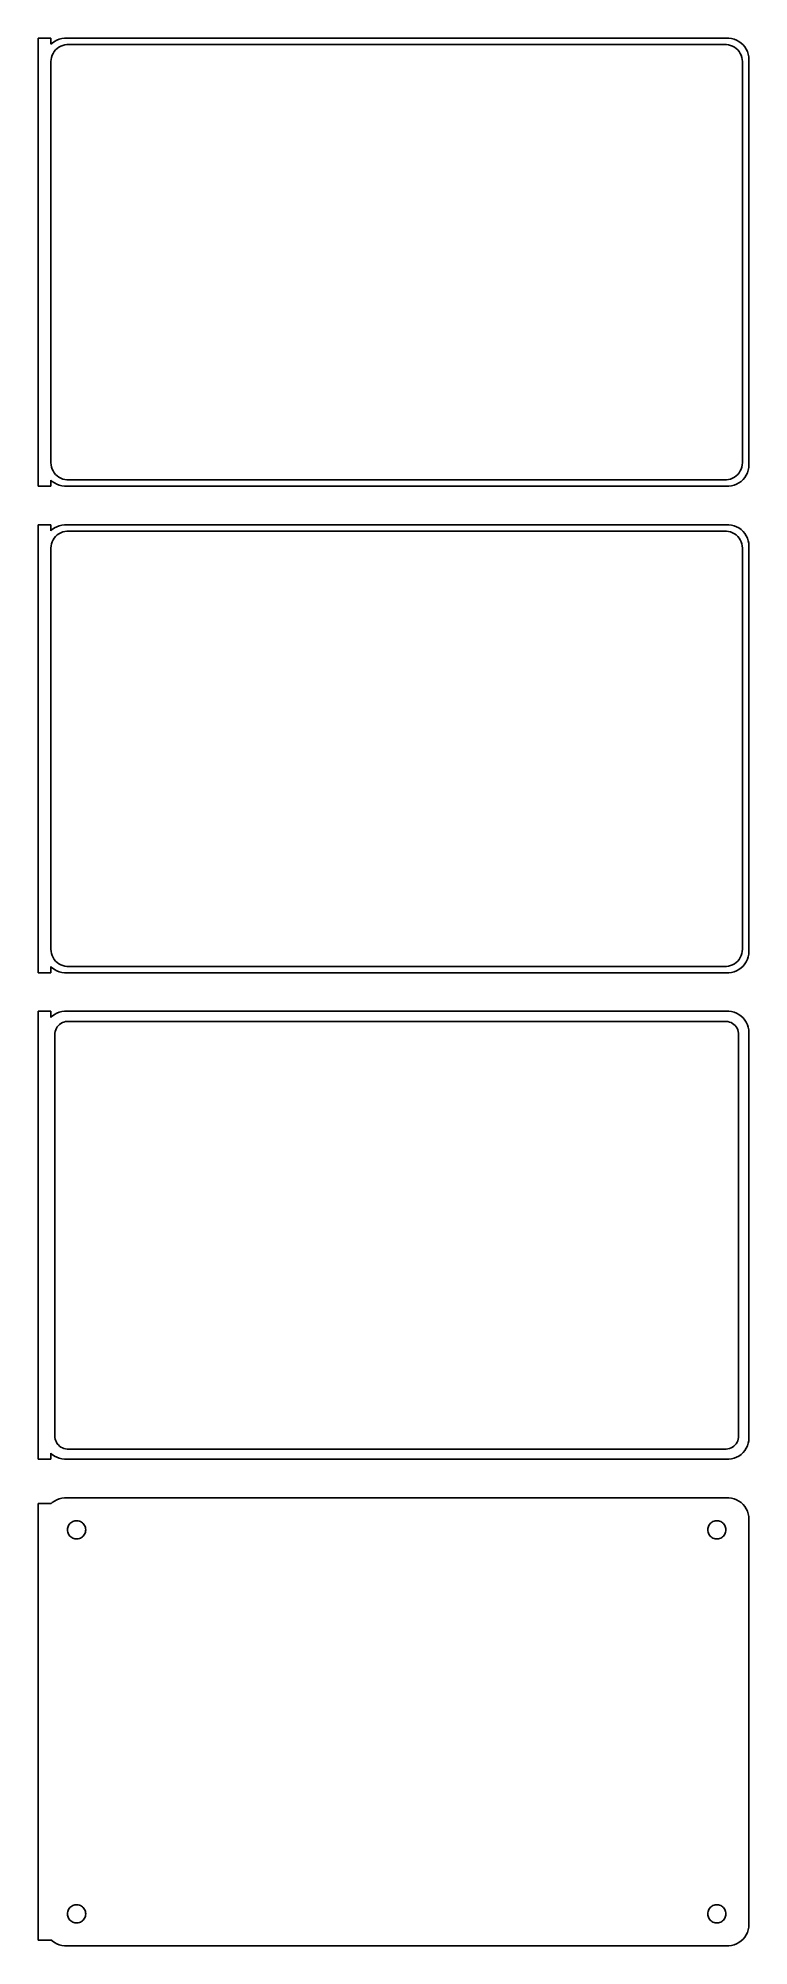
# Model space of a CAD drawing. Header units: metres. Extents: x -84 to 82, y 404 to 850.
import ezdxf

# ---------------------------------------------------------------- set-up
doc = ezdxf.new("R2010")
doc.units = ezdxf.units.M

msp = doc.modelspace()

# ---------------------------------------------------------------- linework, layer by layer
for p, q in [((-81, 850.49), (-84, 850.49)), ((-84, 850.49), (-84, 745.51)), ((-81, 849.059), (-81, 850.49)), ((-80.6871, 849.353), (-81, 849.059)), ((-80.1791, 849.722), (-80.6871, 849.353)), ((-79.6289, 850.024), (-80.1791, 849.722)), ((-79.0451, 850.255), (-79.6289, 850.024)), ((-78.4369, 850.411), (-79.0451, 850.255)), ((-77.8139, 850.49), (-78.4369, 850.411)), ((77.8139, 850.49), (-77.8139, 850.49)), ((78.4369, 850.411), (77.8139, 850.49)), ((79.0451, 850.255), (78.4369, 850.411)), ((79.6289, 850.024), (79.0451, 850.255)), ((80.1791, 849.722), (79.6289, 850.024)), ((80.6871, 849.353), (80.1791, 849.722)), ((81.1448, 848.923), (80.6871, 849.353)), ((-81, 845), (-80.9685, 845.501)), ((-81, 751), (-81, 845)), ((-80.9685, 845.501), (-80.8743, 845.995)), ((-80.8743, 845.995), (-80.7191, 846.472)), ((-80.7191, 846.472), (-80.5052, 846.927)), ((-80.5052, 846.927), (-80.2361, 847.351)), ((-80.2361, 847.351), (-79.9159, 847.738)), ((-79.9159, 847.738), (-79.5497, 848.082)), ((-79.5497, 848.082), (-79.1433, 848.377)), ((-79.1433, 848.377), (-78.7031, 848.619)), ((-78.7031, 848.619), (-78.2361, 848.804)), ((-78.2361, 848.804), (-77.7495, 848.929)), ((-77.7495, 848.929), (-77.2512, 848.992)), ((-77.2512, 848.992), (77.2512, 848.992)), ((77.2512, 848.992), (77.7495, 848.929)), ((77.7495, 848.929), (78.2361, 848.804)), ((78.2361, 848.804), (78.7031, 848.619)), ((78.7031, 848.619), (79.1433, 848.377)), ((79.1433, 848.377), (79.5497, 848.082)), ((79.5497, 848.082), (79.9159, 847.738)), ((79.9159, 847.738), (80.2361, 847.351)), ((80.2361, 847.351), (80.5052, 846.927)), ((80.5052, 846.927), (80.7191, 846.472)), ((80.7191, 846.472), (80.8743, 845.995)), ((80.8743, 845.995), (80.9685, 845.501)), ((80.9685, 845.501), (81, 845)), ((81, 845), (81, 751)), ((81.5451, 848.439), (81.1448, 848.923)), ((81.8815, 847.909), (81.5451, 848.439)), ((82.1489, 847.341), (81.8815, 847.909)), ((82.3429, 846.743), (82.1489, 847.341)), ((82.4606, 846.127), (82.3429, 846.743)), ((82.5, 845.5), (82.4606, 846.127)), ((82.5, 750.5), (82.5, 845.5)), ((-80.9685, 750.499), (-81, 751)), ((81, 751), (80.9685, 750.499)), ((-81, 746.941), (-80.6871, 746.647)), ((-81, 745.51), (-81, 746.941)), ((-80.8743, 750.005), (-80.9685, 750.499)), ((-80.7191, 749.528), (-80.8743, 750.005)), ((-80.5052, 749.073), (-80.7191, 749.528)), ((-80.6871, 746.647), (-80.1791, 746.278)), ((-80.2361, 748.649), (-80.5052, 749.073)), ((-79.9159, 748.262), (-80.2361, 748.649)), ((-79.5497, 747.918), (-79.9159, 748.262)), ((-79.1433, 747.623), (-79.5497, 747.918)), ((-78.7031, 747.381), (-79.1433, 747.623)), ((-78.2361, 747.196), (-78.7031, 747.381)), ((-77.7495, 747.071), (-78.2361, 747.196)), ((-77.2512, 747.008), (-77.7495, 747.071)), ((77.2512, 747.008), (-77.2512, 747.008)), ((77.7495, 747.071), (77.2512, 747.008)), ((78.2361, 747.196), (77.7495, 747.071)), ((78.7031, 747.381), (78.2361, 747.196)), ((79.1433, 747.623), (78.7031, 747.381)), ((79.5497, 747.918), (79.1433, 747.623)), ((79.9159, 748.262), (79.5497, 747.918)), ((80.2361, 748.649), (79.9159, 748.262)), ((80.1791, 746.278), (80.6871, 746.647)), ((80.5052, 749.073), (80.2361, 748.649)), ((80.7191, 749.528), (80.5052, 749.073)), ((80.6871, 746.647), (81.1448, 747.077)), ((80.8743, 750.005), (80.7191, 749.528)), ((80.9685, 750.499), (80.8743, 750.005)), ((81.1448, 747.077), (81.5451, 747.561)), ((81.5451, 747.561), (81.8815, 748.091)), ((81.8815, 748.091), (82.1489, 748.659)), ((82.1489, 748.659), (82.3429, 749.257)), ((82.3429, 749.257), (82.4606, 749.873)), ((82.4606, 749.873), (82.5, 750.5)), ((-84, 745.51), (-81, 745.51)), ((-80.1791, 746.278), (-79.6289, 745.976)), ((-79.6289, 745.976), (-79.0451, 745.745)), ((-79.0451, 745.745), (-78.4369, 745.589)), ((-78.4369, 745.589), (-77.8139, 745.51)), ((-77.8139, 745.51), (77.8139, 745.51)), ((77.8139, 745.51), (78.4369, 745.589)), ((78.4369, 745.589), (79.0451, 745.745)), ((79.0451, 745.745), (79.6289, 745.976)), ((79.6289, 745.976), (80.1791, 746.278)), ((-81, 736.49), (-84, 736.49)), ((-84, 736.49), (-84, 631.51)), ((-81, 735.059), (-81, 736.49)), ((-80.6871, 735.353), (-81, 735.059)), ((-80.1791, 735.722), (-80.6871, 735.353)), ((-80.5052, 732.927), (-80.2361, 733.351)), ((-80.2361, 733.351), (-79.9159, 733.738)), ((-79.6289, 736.024), (-80.1791, 735.722)), ((-79.9159, 733.738), (-79.5497, 734.082)), ((-79.0451, 736.255), (-79.6289, 736.024)), ((-79.5497, 734.082), (-79.1433, 734.377)), ((-79.1433, 734.377), (-78.7031, 734.619)), ((-78.4369, 736.411), (-79.0451, 736.255)), ((-78.7031, 734.619), (-78.2361, 734.804)), ((-77.8139, 736.49), (-78.4369, 736.411)), ((-78.2361, 734.804), (-77.7495, 734.929)), ((77.8139, 736.49), (-77.8139, 736.49)), ((-77.7495, 734.929), (-77.2512, 734.992)), ((-77.2512, 734.992), (77.2512, 734.992)), ((77.2512, 734.992), (77.7495, 734.929)), ((77.7495, 734.929), (78.2361, 734.804)), ((78.4369, 736.411), (77.8139, 736.49)), ((78.2361, 734.804), (78.7031, 734.619)), ((79.0451, 736.255), (78.4369, 736.411)), ((78.7031, 734.619), (79.1433, 734.377)), ((79.6289, 736.024), (79.0451, 736.255)), ((79.1433, 734.377), (79.5497, 734.082)), ((79.5497, 734.082), (79.9159, 733.738)), ((80.1791, 735.722), (79.6289, 736.024)), ((79.9159, 733.738), (80.2361, 733.351)), ((80.6871, 735.353), (80.1791, 735.722)), ((80.2361, 733.351), (80.5052, 732.927)), ((81.1448, 734.923), (80.6871, 735.353)), ((81.5451, 734.439), (81.1448, 734.923)), ((81.8815, 733.909), (81.5451, 734.439)), ((82.1489, 733.341), (81.8815, 733.909)), ((82.3429, 732.743), (82.1489, 733.341)), ((-81, 731), (-80.9685, 731.501)), ((-81, 637), (-81, 731)), ((-80.9685, 731.501), (-80.8743, 731.995)), ((-80.8743, 731.995), (-80.7191, 732.472)), ((-80.7191, 732.472), (-80.5052, 732.927)), ((80.5052, 732.927), (80.7191, 732.472)), ((80.7191, 732.472), (80.8743, 731.995)), ((80.8743, 731.995), (80.9685, 731.501)), ((80.9685, 731.501), (81, 731)), ((81, 731), (81, 637)), ((82.4606, 732.127), (82.3429, 732.743)), ((82.5, 731.5), (82.4606, 732.127)), ((82.5, 636.5), (82.5, 731.5)), ((-80.9685, 636.499), (-81, 637)), ((-80.8743, 636.005), (-80.9685, 636.499)), ((-80.7191, 635.528), (-80.8743, 636.005)), ((-80.5052, 635.073), (-80.7191, 635.528)), ((-80.2361, 634.649), (-80.5052, 635.073)), ((80.5052, 635.073), (80.2361, 634.649)), ((80.7191, 635.528), (80.5052, 635.073)), ((80.8743, 636.005), (80.7191, 635.528)), ((80.9685, 636.499), (80.8743, 636.005)), ((81, 637), (80.9685, 636.499)), ((82.1489, 634.659), (82.3429, 635.257)), ((82.3429, 635.257), (82.4606, 635.873)), ((82.4606, 635.873), (82.5, 636.5)), ((-84, 631.51), (-81, 631.51)), ((-81, 632.941), (-80.6871, 632.647)), ((-81, 631.51), (-81, 632.941)), ((-80.6871, 632.647), (-80.1791, 632.278)), ((-79.9159, 634.262), (-80.2361, 634.649)), ((-80.1791, 632.278), (-79.6289, 631.976)), ((-79.5497, 633.918), (-79.9159, 634.262)), ((-79.6289, 631.976), (-79.0451, 631.745)), ((-79.1433, 633.623), (-79.5497, 633.918)), ((-78.7031, 633.381), (-79.1433, 633.623)), ((-79.0451, 631.745), (-78.4369, 631.589)), ((-78.2361, 633.196), (-78.7031, 633.381)), ((-78.4369, 631.589), (-77.8139, 631.51)), ((-77.7495, 633.071), (-78.2361, 633.196)), ((-77.8139, 631.51), (77.8139, 631.51)), ((-77.2512, 633.008), (-77.7495, 633.071)), ((77.2512, 633.008), (-77.2512, 633.008)), ((77.7495, 633.071), (77.2512, 633.008)), ((78.2361, 633.196), (77.7495, 633.071)), ((77.8139, 631.51), (78.4369, 631.589)), ((78.7031, 633.381), (78.2361, 633.196)), ((78.4369, 631.589), (79.0451, 631.745)), ((79.1433, 633.623), (78.7031, 633.381)), ((79.0451, 631.745), (79.6289, 631.976)), ((79.5497, 633.918), (79.1433, 633.623)), ((79.9159, 634.262), (79.5497, 633.918)), ((79.6289, 631.976), (80.1791, 632.278)), ((80.2361, 634.649), (79.9159, 634.262)), ((80.1791, 632.278), (80.6871, 632.647)), ((80.6871, 632.647), (81.1448, 633.077)), ((81.1448, 633.077), (81.5451, 633.561)), ((81.5451, 633.561), (81.8815, 634.091)), ((81.8815, 634.091), (82.1489, 634.659)), ((-81, 622.479), (-84, 622.479)), ((-84, 622.479), (-84, 517.521)), ((-81, 621.059), (-81, 622.479)), ((-80.6871, 621.353), (-81, 621.059)), ((-80.1791, 621.722), (-80.6871, 621.353)), ((-79.6289, 622.024), (-80.1791, 621.722)), ((-79.0451, 622.255), (-79.6289, 622.024)), ((-78.4369, 622.411), (-79.0451, 622.255)), ((-77.8139, 622.49), (-78.4369, 622.411)), ((77.8139, 622.49), (-77.8139, 622.49)), ((78.4369, 622.411), (77.8139, 622.49)), ((79.0451, 622.255), (78.4369, 622.411)), ((79.6289, 622.024), (79.0451, 622.255)), ((80.1791, 621.722), (79.6289, 622.024)), ((80.6871, 621.353), (80.1791, 621.722)), ((81.1448, 620.923), (80.6871, 621.353)), ((-80.1129, 617), (-80.0884, 617.39)), ((-80.1129, 523), (-80.1129, 617)), ((-80.0884, 617.39), (-80.0151, 617.774)), ((-80.0151, 617.774), (-79.8943, 618.146)), ((-79.8943, 618.146), (-79.7279, 618.5)), ((-79.7279, 618.5), (-79.5184, 618.83)), ((-79.5184, 618.83), (-79.2692, 619.131)), ((-79.2692, 619.131), (-78.9843, 619.399)), ((-78.9843, 619.399), (-78.668, 619.628)), ((-78.668, 619.628), (-78.3254, 619.817)), ((-78.3254, 619.817), (-77.9619, 619.961)), ((-77.9619, 619.961), (-77.5833, 620.058)), ((-77.5833, 620.058), (-77.1955, 620.107)), ((-77.1955, 620.107), (77.1955, 620.107)), ((77.1955, 620.107), (77.5833, 620.058)), ((77.5833, 620.058), (77.9619, 619.961)), ((77.9619, 619.961), (78.3254, 619.817)), ((78.3254, 619.817), (78.668, 619.628)), ((78.668, 619.628), (78.9843, 619.399)), ((78.9843, 619.399), (79.2692, 619.131)), ((79.2692, 619.131), (79.5184, 618.83)), ((79.5184, 618.83), (79.7279, 618.5)), ((79.7279, 618.5), (79.8943, 618.146)), ((79.8943, 618.146), (80.0151, 617.774)), ((80.0151, 617.774), (80.0884, 617.39)), ((80.0884, 617.39), (80.1129, 617)), ((80.1129, 617), (80.1129, 523)), ((81.5451, 620.439), (81.1448, 620.923)), ((81.8815, 619.909), (81.5451, 620.439)), ((82.1489, 619.341), (81.8815, 619.909)), ((82.3429, 618.743), (82.1489, 619.341)), ((82.4606, 618.127), (82.3429, 618.743)), ((82.5, 617.5), (82.4606, 618.127)), ((82.5, 522.5), (82.5, 617.5)), ((-80.0884, 522.61), (-80.1129, 523)), ((80.1129, 523), (80.0884, 522.61)), ((-81, 517.521), (-81, 518.941)), ((-81, 518.941), (-80.6871, 518.647)), ((-80.6871, 518.647), (-80.1791, 518.278)), ((-80.0151, 522.226), (-80.0884, 522.61)), ((-79.8943, 521.854), (-80.0151, 522.226)), ((-79.7279, 521.5), (-79.8943, 521.854)), ((-79.5184, 521.17), (-79.7279, 521.5)), ((-79.2692, 520.869), (-79.5184, 521.17)), ((-78.9843, 520.601), (-79.2692, 520.869)), ((-78.668, 520.372), (-78.9843, 520.601)), ((-78.3254, 520.183), (-78.668, 520.372)), ((-77.9619, 520.039), (-78.3254, 520.183)), ((-77.5833, 519.942), (-77.9619, 520.039)), ((-77.1955, 519.893), (-77.5833, 519.942)), ((77.1955, 519.893), (-77.1955, 519.893)), ((77.5833, 519.942), (77.1955, 519.893)), ((77.9619, 520.039), (77.5833, 519.942)), ((78.3254, 520.183), (77.9619, 520.039)), ((78.668, 520.372), (78.3254, 520.183)), ((78.9843, 520.601), (78.668, 520.372)), ((79.2692, 520.869), (78.9843, 520.601)), ((79.5184, 521.17), (79.2692, 520.869)), ((79.7279, 521.5), (79.5184, 521.17)), ((79.8943, 521.854), (79.7279, 521.5)), ((80.0151, 522.226), (79.8943, 521.854)), ((80.0884, 522.61), (80.0151, 522.226)), ((80.1791, 518.278), (80.6871, 518.647)), ((80.6871, 518.647), (81.1448, 519.077)), ((81.1448, 519.077), (81.5451, 519.561)), ((81.5451, 519.561), (81.8815, 520.091)), ((81.8815, 520.091), (82.1489, 520.659)), ((82.1489, 520.659), (82.3429, 521.257)), ((82.3429, 521.257), (82.4606, 521.873)), ((82.4606, 521.873), (82.5, 522.5)), ((-84, 517.521), (-81, 517.521)), ((-80.1791, 518.278), (-79.6289, 517.976)), ((-79.6289, 517.976), (-79.0451, 517.745)), ((-79.0451, 517.745), (-78.4369, 517.589)), ((-78.4369, 517.589), (-77.8139, 517.51)), ((-77.8139, 517.51), (77.8139, 517.51)), ((77.8139, 517.51), (78.4369, 517.589)), ((78.4369, 517.589), (79.0451, 517.745)), ((79.0451, 517.745), (79.6289, 517.976)), ((79.6289, 517.976), (80.1791, 518.278)), ((-81, 507.153), (-84, 507.153)), ((-84, 507.153), (-84, 404.847)), ((-80.6871, 507.353), (-81, 507.059)), ((-81, 507.059), (-81, 507.153)), ((-80.1791, 507.722), (-80.6871, 507.353)), ((-79.6289, 508.024), (-80.1791, 507.722)), ((-79.0451, 508.255), (-79.6289, 508.024)), ((-78.4369, 508.411), (-79.0451, 508.255)), ((-77.8139, 508.49), (-78.4369, 508.411)), ((77.8139, 508.49), (-77.8139, 508.49)), ((78.4369, 508.411), (77.8139, 508.49)), ((79.0451, 508.255), (78.4369, 508.411)), ((79.6289, 508.024), (79.0451, 508.255)), ((80.1791, 507.722), (79.6289, 508.024)), ((80.6871, 507.353), (80.1791, 507.722)), ((81.1448, 506.923), (80.6871, 507.353)), ((81.5451, 506.439), (81.1448, 506.923)), ((81.8815, 505.909), (81.5451, 506.439)), ((82.1489, 505.341), (81.8815, 505.909)), ((82.3429, 504.743), (82.1489, 505.341)), ((-77.1353, 501), (-77.1185, 501.268)), ((-77.1185, 500.732), (-77.1353, 501)), ((-77.1185, 501.268), (-77.0682, 501.531)), ((-77.0682, 500.469), (-77.1185, 500.732)), ((-77.0682, 501.531), (-76.9853, 501.786)), ((-76.9853, 501.786), (-76.8712, 502.029)), ((-76.8712, 502.029), (-76.7275, 502.255)), ((-76.7275, 502.255), (-76.5566, 502.462)), ((-76.5566, 502.462), (-76.3611, 502.645)), ((-76.3611, 502.645), (-76.1441, 502.803)), ((-76.1441, 502.803), (-75.9092, 502.932)), ((-75.9092, 502.932), (-75.6598, 503.031)), ((-75.6598, 503.031), (-75.4001, 503.097)), ((-75.4001, 503.097), (-75.1341, 503.131)), ((-75.1341, 503.131), (-74.8659, 503.131)), ((-74.8659, 503.131), (-74.5999, 503.097)), ((-74.5999, 503.097), (-74.3401, 503.031)), ((-74.3401, 503.031), (-74.0908, 502.932)), ((-74.0908, 502.932), (-73.8559, 502.803)), ((-73.8559, 502.803), (-73.6389, 502.645)), ((-73.6389, 502.645), (-73.4434, 502.462)), ((-73.4434, 502.462), (-73.2725, 502.255)), ((-73.2725, 502.255), (-73.1288, 502.029)), ((-73.1288, 502.029), (-73.0146, 501.786)), ((-73.0146, 501.786), (-72.9318, 501.531)), ((-72.9318, 501.531), (-72.8815, 501.268)), ((-72.8815, 500.732), (-72.9318, 500.469)), ((-72.8815, 501.268), (-72.8647, 501)), ((-72.8647, 501), (-72.8815, 500.732)), ((72.8647, 501), (72.8815, 501.268)), ((72.8815, 500.732), (72.8647, 501)), ((72.8815, 501.268), (72.9318, 501.531)), ((72.9318, 500.469), (72.8815, 500.732)), ((72.9318, 501.531), (73.0146, 501.786)), ((73.0146, 501.786), (73.1288, 502.029)), ((73.1288, 502.029), (73.2725, 502.255)), ((73.2725, 502.255), (73.4434, 502.462)), ((73.4434, 502.462), (73.6389, 502.645)), ((73.6389, 502.645), (73.8559, 502.803)), ((73.8559, 502.803), (74.0908, 502.932)), ((74.0908, 502.932), (74.3401, 503.031)), ((74.3401, 503.031), (74.5999, 503.097)), ((74.5999, 503.097), (74.8659, 503.131)), ((74.8659, 503.131), (75.1341, 503.131)), ((75.1341, 503.131), (75.4001, 503.097)), ((75.4001, 503.097), (75.6598, 503.031)), ((75.6598, 503.031), (75.9092, 502.932)), ((75.9092, 502.932), (76.1441, 502.803)), ((76.1441, 502.803), (76.3611, 502.645)), ((76.3611, 502.645), (76.5566, 502.462)), ((76.5566, 502.462), (76.7275, 502.255)), ((76.7275, 502.255), (76.8712, 502.029)), ((76.8712, 502.029), (76.9853, 501.786)), ((76.9853, 501.786), (77.0682, 501.531)), ((77.0682, 501.531), (77.1185, 501.268)), ((77.1185, 500.732), (77.0682, 500.469)), ((77.1185, 501.268), (77.1353, 501)), ((77.1353, 501), (77.1185, 500.732)), ((82.4606, 504.127), (82.3429, 504.743)), ((82.5, 503.5), (82.4606, 504.127)), ((82.5, 408.5), (82.5, 503.5)), ((-76.9853, 500.214), (-77.0682, 500.469)), ((-76.8712, 499.971), (-76.9853, 500.214)), ((-76.7275, 499.745), (-76.8712, 499.971)), ((-76.5566, 499.538), (-76.7275, 499.745)), ((-76.3611, 499.355), (-76.5566, 499.538)), ((-76.1441, 499.197), (-76.3611, 499.355)), ((-75.9092, 499.068), (-76.1441, 499.197)), ((-75.6598, 498.969), (-75.9092, 499.068)), ((-75.4001, 498.903), (-75.6598, 498.969)), ((-75.1341, 498.869), (-75.4001, 498.903)), ((-74.8659, 498.869), (-75.1341, 498.869)), ((-74.5999, 498.903), (-74.8659, 498.869)), ((-74.3401, 498.969), (-74.5999, 498.903)), ((-74.0908, 499.068), (-74.3401, 498.969)), ((-73.8559, 499.197), (-74.0908, 499.068)), ((-73.6389, 499.355), (-73.8559, 499.197)), ((-73.4434, 499.538), (-73.6389, 499.355)), ((-73.2725, 499.745), (-73.4434, 499.538)), ((-73.1288, 499.971), (-73.2725, 499.745)), ((-73.0146, 500.214), (-73.1288, 499.971)), ((-72.9318, 500.469), (-73.0146, 500.214)), ((73.0146, 500.214), (72.9318, 500.469)), ((73.1288, 499.971), (73.0146, 500.214)), ((73.2725, 499.745), (73.1288, 499.971)), ((73.4434, 499.538), (73.2725, 499.745)), ((73.6389, 499.355), (73.4434, 499.538)), ((73.8559, 499.197), (73.6389, 499.355)), ((74.0908, 499.068), (73.8559, 499.197)), ((74.3401, 498.969), (74.0908, 499.068)), ((74.5999, 498.903), (74.3401, 498.969)), ((74.8659, 498.869), (74.5999, 498.903)), ((75.1341, 498.869), (74.8659, 498.869)), ((75.4001, 498.903), (75.1341, 498.869)), ((75.6598, 498.969), (75.4001, 498.903)), ((75.9092, 499.068), (75.6598, 498.969)), ((76.1441, 499.197), (75.9092, 499.068)), ((76.3611, 499.355), (76.1441, 499.197)), ((76.5566, 499.538), (76.3611, 499.355)), ((76.7275, 499.745), (76.5566, 499.538)), ((76.8712, 499.971), (76.7275, 499.745)), ((76.9853, 500.214), (76.8712, 499.971)), ((77.0682, 500.469), (76.9853, 500.214)), ((-77.1353, 411), (-77.1185, 411.268)), ((-77.1185, 411.268), (-77.0682, 411.531)), ((-77.0682, 411.531), (-76.9853, 411.786)), ((-76.9853, 411.786), (-76.8712, 412.029)), ((-76.8712, 412.029), (-76.7275, 412.255)), ((-76.7275, 412.255), (-76.5566, 412.462)), ((-76.5566, 412.462), (-76.3611, 412.645)), ((-76.3611, 412.645), (-76.1441, 412.803)), ((-76.1441, 412.803), (-75.9092, 412.932)), ((-75.9092, 412.932), (-75.6598, 413.031)), ((-75.6598, 413.031), (-75.4001, 413.097)), ((-75.4001, 413.097), (-75.1341, 413.131)), ((-75.1341, 413.131), (-74.8659, 413.131)), ((-74.8659, 413.131), (-74.5999, 413.097)), ((-74.5999, 413.097), (-74.3401, 413.031)), ((-74.3401, 413.031), (-74.0908, 412.932)), ((-74.0908, 412.932), (-73.8559, 412.803)), ((-73.8559, 412.803), (-73.6389, 412.645)), ((-73.6389, 412.645), (-73.4434, 412.462)), ((-73.4434, 412.462), (-73.2725, 412.255)), ((-73.2725, 412.255), (-73.1288, 412.029)), ((-73.1288, 412.029), (-73.0146, 411.786)), ((-73.0146, 411.786), (-72.9318, 411.531)), ((-72.9318, 411.531), (-72.8815, 411.268)), ((-72.8815, 411.268), (-72.8647, 411)), ((72.8647, 411), (72.8815, 411.268)), ((72.8815, 411.268), (72.9318, 411.531)), ((72.9318, 411.531), (73.0146, 411.786)), ((73.0146, 411.786), (73.1288, 412.029)), ((73.1288, 412.029), (73.2725, 412.255)), ((73.2725, 412.255), (73.4434, 412.462)), ((73.4434, 412.462), (73.6389, 412.645)), ((73.6389, 412.645), (73.8559, 412.803)), ((73.8559, 412.803), (74.0908, 412.932)), ((74.0908, 412.932), (74.3401, 413.031)), ((74.3401, 413.031), (74.5999, 413.097)), ((74.5999, 413.097), (74.8659, 413.131)), ((74.8659, 413.131), (75.1341, 413.131)), ((75.1341, 413.131), (75.4001, 413.097)), ((75.4001, 413.097), (75.6598, 413.031)), ((75.6598, 413.031), (75.9092, 412.932)), ((75.9092, 412.932), (76.1441, 412.803)), ((76.1441, 412.803), (76.3611, 412.645)), ((76.3611, 412.645), (76.5566, 412.462)), ((76.5566, 412.462), (76.7275, 412.255)), ((76.7275, 412.255), (76.8712, 412.029)), ((76.8712, 412.029), (76.9853, 411.786)), ((76.9853, 411.786), (77.0682, 411.531)), ((77.0682, 411.531), (77.1185, 411.268)), ((77.1185, 411.268), (77.1353, 411)), ((-77.1185, 410.732), (-77.1353, 411)), ((-77.0682, 410.469), (-77.1185, 410.732)), ((-76.9853, 410.214), (-77.0682, 410.469)), ((-76.8712, 409.971), (-76.9853, 410.214)), ((-76.7275, 409.745), (-76.8712, 409.971)), ((-76.5566, 409.538), (-76.7275, 409.745)), ((-76.3611, 409.355), (-76.5566, 409.538)), ((-76.1441, 409.197), (-76.3611, 409.355)), ((-75.9092, 409.068), (-76.1441, 409.197)), ((-75.6598, 408.969), (-75.9092, 409.068)), ((-75.4001, 408.903), (-75.6598, 408.969)), ((-75.1341, 408.869), (-75.4001, 408.903)), ((-74.8659, 408.869), (-75.1341, 408.869)), ((-74.5999, 408.903), (-74.8659, 408.869)), ((-74.3401, 408.969), (-74.5999, 408.903)), ((-74.0908, 409.068), (-74.3401, 408.969)), ((-73.8559, 409.197), (-74.0908, 409.068)), ((-73.6389, 409.355), (-73.8559, 409.197)), ((-73.4434, 409.538), (-73.6389, 409.355)), ((-73.2725, 409.745), (-73.4434, 409.538)), ((-73.1288, 409.971), (-73.2725, 409.745)), ((-73.0146, 410.214), (-73.1288, 409.971)), ((-72.9318, 410.469), (-73.0146, 410.214)), ((-72.8815, 410.732), (-72.9318, 410.469)), ((-72.8647, 411), (-72.8815, 410.732)), ((72.8815, 410.732), (72.8647, 411)), ((72.9318, 410.469), (72.8815, 410.732)), ((73.0146, 410.214), (72.9318, 410.469)), ((73.1288, 409.971), (73.0146, 410.214)), ((73.2725, 409.745), (73.1288, 409.971)), ((73.4434, 409.538), (73.2725, 409.745)), ((73.6389, 409.355), (73.4434, 409.538)), ((73.8559, 409.197), (73.6389, 409.355)), ((74.0908, 409.068), (73.8559, 409.197)), ((74.3401, 408.969), (74.0908, 409.068)), ((74.5999, 408.903), (74.3401, 408.969)), ((74.8659, 408.869), (74.5999, 408.903)), ((75.1341, 408.869), (74.8659, 408.869)), ((75.4001, 408.903), (75.1341, 408.869)), ((75.6598, 408.969), (75.4001, 408.903)), ((75.9092, 409.068), (75.6598, 408.969)), ((76.1441, 409.197), (75.9092, 409.068)), ((76.3611, 409.355), (76.1441, 409.197)), ((76.5566, 409.538), (76.3611, 409.355)), ((76.7275, 409.745), (76.5566, 409.538)), ((76.8712, 409.971), (76.7275, 409.745)), ((76.9853, 410.214), (76.8712, 409.971)), ((77.0682, 410.469), (76.9853, 410.214)), ((77.1185, 410.732), (77.0682, 410.469)), ((77.1353, 411), (77.1185, 410.732)), ((82.1489, 406.659), (82.3429, 407.257)), ((82.3429, 407.257), (82.4606, 407.873)), ((82.4606, 407.873), (82.5, 408.5)), ((-84, 404.847), (-81, 404.847)), ((-81, 404.847), (-81, 404.941)), ((-81, 404.941), (-80.6871, 404.647)), ((-80.6871, 404.647), (-80.1791, 404.278)), ((-80.1791, 404.278), (-79.6289, 403.976)), ((-79.6289, 403.976), (-79.0451, 403.745)), ((-79.0451, 403.745), (-78.4369, 403.589)), ((-78.4369, 403.589), (-77.8139, 403.51)), ((-77.8139, 403.51), (77.8139, 403.51)), ((77.8139, 403.51), (78.4369, 403.589)), ((78.4369, 403.589), (79.0451, 403.745)), ((79.0451, 403.745), (79.6289, 403.976)), ((79.6289, 403.976), (80.1791, 404.278)), ((80.1791, 404.278), (80.6871, 404.647)), ((80.6871, 404.647), (81.1448, 405.077)), ((81.1448, 405.077), (81.5451, 405.561)), ((81.5451, 405.561), (81.8815, 406.091)), ((81.8815, 406.091), (82.1489, 406.659))]:
    msp.add_line(p, q)

doc.saveas('drawing.dxf')
